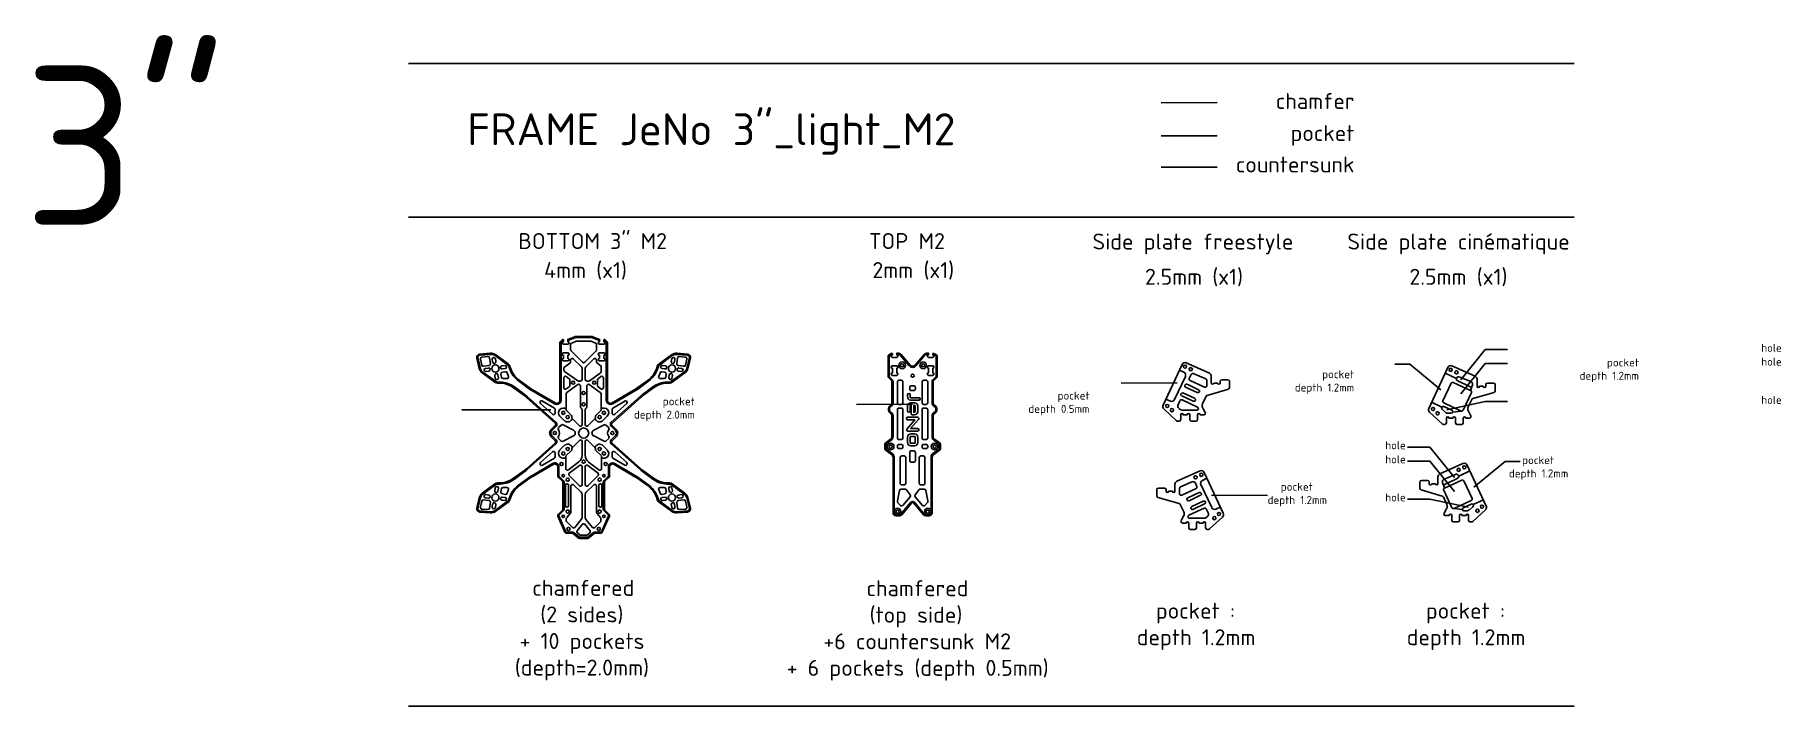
# Model space of a CAD drawing. Header units: millimetres. Extents: x -234 to 861, y 0 to 421.
import ezdxf

# ---------------------------------------------------------------- set-up
doc = ezdxf.new("R2010")
doc.units = ezdxf.units.MM
doc.linetypes.add('JIS_09_08', pattern=[10.75, 8, -0.55, 0.55, -0.55, 0.55, -0.55])
for name, color, linetype in [('Calque1', 150, 'Continuous'), ('chamfered', 30, 'Continuous'), ('countersunk', 90, 'Continuous'), ('pocket', 1, 'Continuous')]:
    doc.layers.add(name, color=color, linetype=linetype)
doc.styles.get("Standard").update_dxf_attribs({"font": 'arial.ttf'})

msp = doc.modelspace()

# ---------------------------------------------------------------- linework, layer by layer
for points in [[(689.6, 223.8), (675.6, 223.8), (660.2, 204.8)], [(689.6, 215), (675.6, 215), (660.2, 196)], [(689.6, 191.1), (675.6, 191.1), (651.5, 186)], [(626.7, 162.5), (640.8, 162.5), (656.2, 143.5)], [(626.7, 153.8), (640.8, 153.8), (656.2, 134.8)], [(626.7, 129.8), (640.8, 129.8), (664.8, 124.8)]]:
    msp.add_lwpolyline(points)
at = {"layer": 'Calque1'}
for p, q in [((0, 403.3), (731.4, 403.3)), ((0, 306.9), (731.4, 306.9)), ((49.8, 219.4), (46, 219.1)), ((101.7, 223.7), (101.7, 227)), ((109.2, 215.8), (102, 223)), ((102.4, 227.9), (105.1, 229)), ((105.4, 229), (109.9, 229)), ((114.3, 229), (109.9, 229)), ((110.6, 215.8), (117.7, 223)), ((117.4, 227.9), (114.7, 229)), ((118, 223.7), (118, 227)), ((169.9, 219.4), (173.8, 219.1)), ((46, 214.1), (45.1, 217.8)), ((50.6, 213.8), (47.1, 213.3)), ((50.1, 212.2), (48.3, 212)), ((50.4, 210.3), (48.6, 210)), ((51.5, 215), (50.9, 218.5)), ((52.8, 216), (52.5, 217.8)), ((54.8, 216.3), (54.5, 218.1)), ((58, 208.4), (58.3, 206.5)), ((58.5, 213.5), (60.3, 213.8)), ((58.8, 211.6), (60.6, 211.9)), ((58.9, 209.6), (60.8, 209.9)), ((61.9, 209.2), (62.7, 206.9)), ((97.4, 212), (97.4, 210.9)), ((97.8, 210.1), (106.2, 204.1)), ((101.3, 215.2), (97.9, 212.8)), ((101.7, 216), (101.7, 217.3)), ((108.6, 212.9), (103.4, 218)), ((108.9, 212.2), (108.9, 205)), ((110.9, 212.2), (110.9, 205)), ((111.2, 212.9), (116.3, 218)), ((120.3, 209), (113.5, 204.1)), ((118, 216), (118, 217.3)), ((118.5, 215.2), (120.3, 213.9)), ((120.8, 209.8), (120.8, 213.1)), ((157.8, 209.2), (157, 206.9)), ((160.9, 209.6), (158.9, 209.9)), ((160.9, 211.6), (159.1, 211.9)), ((161.2, 213.5), (159.4, 213.8)), ((161.7, 208.4), (161.4, 206.5)), ((164.9, 216.3), (165.2, 218.1)), ((166.9, 216), (167.2, 217.8)), ((168.3, 215), (168.8, 218.5)), ((169.1, 213.8), (172.6, 213.3)), ((169.3, 210.3), (171.1, 210)), ((169.6, 212.2), (171.5, 212)), ((173.8, 214.1), (174.7, 217.8)), ((473.4, 188.8), (485.4, 214.5)), ((488, 215.5), (502.5, 208.9)), ((489.9, 205.7), (491.1, 208.2)), ((500.2, 205.5), (492.4, 208.7)), ((640.1, 186.8), (652.1, 212.5)), ((654.7, 213.5), (669.2, 207)), ((54.1, 207.6), (54.4, 205.7)), ((56.1, 207.9), (56.4, 206)), ((59.3, 205.6), (61.8, 205.6)), ((97.4, 206), (97.4, 199.9)), ((99, 206.8), (100.8, 205.5)), ((99, 199.1), (100.8, 200.4)), ((99.4, 196.9), (106.3, 201.8)), ((101.3, 204.7), (101.3, 201.2)), ((106.8, 204), (107.9, 204)), ((107.9, 188), (107.9, 201)), ((113, 204), (111.9, 204)), ((111.9, 188), (111.9, 201)), ((120.3, 196.9), (113.4, 201.8)), ((118.5, 204.7), (118.5, 201.2)), ((120.7, 206.8), (118.9, 205.5)), ((120.7, 199.1), (118.9, 200.4)), ((122.3, 206), (122.3, 199.9)), ((160.4, 205.6), (158, 205.6)), ((163.6, 207.9), (163.4, 206)), ((165.6, 207.6), (165.3, 205.7)), ((487.6, 200.2), (494.9, 196.8)), ((488.5, 202), (495.7, 198.6)), ((490.4, 204.4), (499.4, 200.2)), ((500.8, 204.5), (500.8, 201.1)), ((514.4, 198.9), (501, 195)), ((503.7, 207.1), (503.7, 202.8)), ((505.3, 202.8), (507.6, 202.8)), ((509.2, 202.8), (509.2, 203.8)), ((510.2, 204.8), (514.1, 204.8)), ((515.1, 199.9), (515.1, 203.8)), ((654.2, 202.7), (649, 191.6)), ((655.5, 203.2), (666.4, 198.1)), ((657.5, 205.6), (657.8, 206.2)), ((658, 204.3), (666.1, 200.5)), ((666.9, 203.5), (659.1, 206.7)), ((667.5, 202.6), (667.5, 201.4)), ((670.4, 205.2), (670.4, 200.8)), ((672, 200.8), (674.3, 200.8)), ((675.9, 200.8), (675.9, 201.8)), ((676.9, 202.8), (680.8, 202.8)), ((681.8, 197.9), (681.8, 201.8)), ((99, 186), (99, 196.1)), ((108.6, 186.9), (108.2, 187.3)), ((111.2, 186.9), (111.6, 187.3)), ((120.8, 186), (120.8, 196.1)), ((473.9, 186.5), (481.9, 179)), ((482.9, 189.2), (484, 191.7)), ((483.4, 186.9), (484, 186.3)), ((485.1, 194.7), (492.3, 191.4)), ((485.4, 192.2), (495, 187.7)), ((485.9, 196.6), (493.2, 193.2)), ((498.2, 189.8), (500.4, 194.5)), ((499.9, 184.3), (498.3, 187.1)), ((648.5, 186.4), (650.7, 184.3)), ((649.5, 190.3), (660.4, 185.2)), ((649.6, 188), (654.6, 185.7)), ((661.7, 185.7), (666.9, 196.8)), ((664.9, 187.9), (667.1, 192.5)), ((681.1, 196.9), (667.7, 193)), ((94.1, 174.8), (95.8, 176.4)), ((103.5, 173.2), (97, 176.6)), ((102.2, 182.4), (99.3, 185.3)), ((102.5, 181.1), (102.5, 181.7)), ((107.2, 176), (102.8, 180.4)), ((108.9, 186.2), (108.9, 176.7)), ((110.9, 186.2), (110.9, 176.7)), ((112.6, 176), (117, 180.4)), ((116.2, 173.2), (122.8, 176.6)), ((117.3, 181.1), (117.3, 181.7)), ((117.6, 182.4), (120.5, 185.3)), ((125.6, 174.8), (123.9, 176.4)), ((482.6, 178.8), (483.5, 178.8)), ((484.5, 179.8), (484.5, 182.8)), ((485.4, 185.8), (494.6, 185.8)), ((486.1, 182.8), (488.6, 182.8)), ((490.2, 179.8), (490.2, 182.8)), ((491.2, 178.8), (494.1, 178.8)), ((495.1, 179.8), (495.1, 182.8)), ((496.7, 182.8), (499, 182.8)), ((640.6, 184.5), (648.6, 177.1)), ((649.3, 176.8), (650.2, 176.8)), ((651.2, 177.8), (651.2, 180.8)), ((652.1, 183.8), (654.2, 183.8)), ((652.8, 180.8), (655.3, 180.8)), ((656.9, 177.8), (656.9, 180.8)), ((657.9, 176.8), (660.8, 176.8)), ((661.8, 177.8), (661.8, 180.8)), ((663.4, 180.8), (665.7, 180.8)), ((666.6, 182.3), (665, 185.1)), ((94.1, 168), (95.8, 166.4)), ((103.5, 169.6), (97, 166.2)), ((107.2, 166.8), (102.8, 162.4)), ((108.9, 166.1), (108.9, 157.3)), ((110.9, 166.1), (110.9, 157.3)), ((112.6, 166.8), (117, 162.4)), ((116.2, 169.6), (122.8, 166.2)), ((125.6, 168), (123.9, 166.4)), ((98.7, 156.4), (98.7, 149)), ((102.2, 160.4), (99, 157.2)), ((102.5, 161.7), (102.5, 161.1)), ((117.3, 161.7), (117.3, 161.1)), ((117.6, 160.4), (120.8, 157.2)), ((121.1, 156.4), (121.1, 149)), ((100.3, 148.2), (106.9, 153.4)), ((107.2, 138.3), (100.8, 144.7)), ((100.9, 146.2), (107.3, 151.1)), ((108.9, 150.3), (108.9, 139)), ((110.9, 150.3), (110.9, 139)), ((118.9, 146.2), (112.5, 151.1)), ((112.6, 138.3), (119, 144.7)), ((119.5, 148.2), (112.8, 153.4)), ((496.6, 147.6), (482, 141.1)), ((511.2, 121), (499.2, 146.6)), ((645.9, 143.9), (645.9, 139.6)), ((661.6, 152.3), (647.1, 145.7)), ((649.4, 142.3), (657.3, 145.5)), ((658.4, 143), (650.2, 139.2)), ((658.9, 144.3), (658.5, 145)), ((676.2, 125.6), (664.2, 151.3)), ((50.4, 132.5), (48.6, 132.8)), ((54.1, 135.2), (54.4, 137.1)), ((56.1, 134.9), (56.4, 136.8)), ((58, 134.4), (58.3, 136.3)), ((58.9, 133.2), (60.8, 132.9)), ((59.3, 137.2), (61.8, 137.2)), ((61.9, 133.6), (62.7, 135.9)), ((101.9, 121.7), (101.9, 138.2)), ((108.3, 134.2), (103.6, 138.9)), ((108.9, 132.8), (108.9, 118.4)), ((110.9, 132.8), (110.9, 118.4)), ((111.5, 134.2), (116.2, 138.9)), ((117.9, 121.7), (117.9, 138.2)), ((157.8, 133.6), (157, 135.9)), ((160.4, 137.2), (158, 137.2)), ((160.9, 133.2), (158.9, 132.9)), ((161.7, 134.4), (161.4, 136.3)), ((163.6, 134.9), (163.4, 136.8)), ((165.6, 135.2), (165.3, 137.1)), ((169.3, 132.5), (171.1, 132.8)), ((308.1, 135.4), (306.7, 128.8)), ((311.6, 136.2), (309.1, 136.2)), ((314.8, 132.7), (312.4, 135.8)), ((317.8, 132.7), (320.2, 135.8)), ((321, 136.2), (323.5, 136.2)), ((324.5, 135.4), (325.9, 128.8)), ((469.5, 132), (469.5, 135.9)), ((474.3, 136.9), (470.5, 136.9)), ((475.3, 134.9), (475.3, 135.9)), ((479.3, 134.9), (476.9, 134.9)), ((480.9, 139.3), (480.9, 134.9)), ((483.7, 136.7), (483.7, 133.3)), ((484.3, 137.6), (492.2, 140.9)), ((494.2, 136.6), (485.2, 132.4)), ((496.1, 134.1), (488.9, 130.8)), ((497, 132.3), (489.7, 128.9)), ((494.6, 137.9), (493.5, 140.4)), ((634.5, 136.7), (634.5, 140.6)), ((635.3, 135.7), (648.6, 131.8)), ((639.4, 141.6), (635.5, 141.6)), ((640.4, 139.6), (640.4, 140.6)), ((644.3, 139.6), (642, 139.6)), ((648.8, 141.3), (648.8, 140.1)), ((654.6, 124.5), (649.5, 135.6)), ((660.8, 141.9), (649.9, 136.9)), ((662.1, 141.5), (667.3, 130.4)), ((46, 128.7), (45.1, 125)), ((49.8, 123.4), (46, 123.7)), ((50.6, 129), (47.1, 129.5)), ((50.1, 130.6), (48.3, 130.8)), ((51.5, 127.8), (50.9, 124.3)), ((52.8, 126.8), (52.5, 125)), ((54.8, 126.5), (54.5, 124.7)), ((58.5, 129.2), (60.3, 129)), ((58.8, 131.2), (60.6, 130.9)), ((99.3, 118.3), (101.6, 121.1)), ((120.5, 118.3), (118.1, 121.1)), ((160.9, 131.2), (159.1, 130.9)), ((161.2, 129.2), (159.4, 129)), ((164.9, 126.5), (165.2, 124.7)), ((166.9, 126.8), (167.2, 125)), ((168.3, 127.8), (168.8, 124.3)), ((169.1, 129), (172.6, 129.5)), ((169.6, 130.6), (171.5, 130.8)), ((169.9, 123.4), (173.8, 123.7)), ((173.8, 128.7), (174.7, 125)), ((306.9, 127.9), (308.7, 126)), ((310.2, 126), (314.8, 131.4)), ((322.4, 126), (317.8, 131.4)), ((325.6, 127.9), (323.9, 126)), ((470.2, 131), (483.6, 127.2)), ((486.4, 122), (484.2, 126.6)), ((499.2, 124.3), (489.6, 119.8)), ((498.6, 128.7), (491.4, 125.3)), ((499.5, 126.9), (492.2, 123.5)), ((501.7, 121.4), (500.5, 123.8)), ((651.4, 126.6), (649.3, 131.3)), ((649.7, 121.1), (651.3, 123.9)), ((666.8, 129), (656, 124)), ((666.7, 126.8), (661.7, 124.5)), ((664.2, 122.6), (662.2, 122.6)), ((667.8, 125.1), (665.6, 123.1)), ((675.8, 123.3), (667.7, 115.8)), ((99, 116.3), (99, 117.6)), ((102.8, 112.1), (99.3, 115.6)), ((104.3, 112.2), (108.4, 117.1)), ((105.8, 110.1), (109.1, 114.1)), ((113.9, 110.1), (110.6, 114.1)), ((115.5, 112.2), (111.3, 117.1)), ((117, 112.1), (120.4, 115.6)), ((120.7, 116.3), (120.7, 117.6)), ((484.7, 116.4), (486.3, 119.2)), ((487.9, 114.9), (485.6, 114.9)), ((489.5, 111.9), (489.5, 114.9)), ((499.2, 117.9), (490, 117.9)), ((493.4, 110.9), (490.5, 110.9)), ((494.4, 111.9), (494.4, 114.9)), ((498.5, 114.9), (496, 114.9)), ((500.1, 111.9), (500.1, 114.9)), ((501.2, 119.1), (500.5, 118.4)), ((502, 110.9), (501.1, 110.9)), ((510.7, 118.6), (502.6, 111.2)), ((653, 119.6), (650.6, 119.6)), ((654.6, 116.6), (654.6, 119.6)), ((658.4, 115.6), (655.6, 115.6)), ((659.4, 116.6), (659.4, 119.6)), ((663.5, 119.6), (661, 119.6)), ((665.1, 116.6), (665.1, 119.6)), ((667, 115.6), (666.1, 115.6)), ((106, 108.7), (107.4, 107.5)), ((108.1, 107.3), (109.9, 107.3)), ((111.7, 107.3), (109.9, 107.3)), ((113.8, 108.7), (112.3, 107.5)), ((0, 0), (731.4, 0))]:
    msp.add_line(p, q, dxfattribs=at)
for points in [[(109.9, 105.3), (107.3, 105.3, -0.175895), (106.7, 105.5), (103.5, 108.2, 0.175895), (102.8, 108.5), (99, 108.5, -0.297645), (98.1, 109.1), (93.7, 119.2, -0.309066), (93.9, 120.3), (96.6, 123, 0.198915), (96.9, 123.7), (96.9, 140.4, 0.198909), (96.6, 141.1), (94, 143.7, -0.198912), (93.7, 144.4), (93.7, 150, 0.580366), (90.7, 151.7), (77.6, 144, 0.024677), (76.4, 143.2), (69.5, 138.2, 0.150867), (64.2, 131.1), (63.6, 129.5, -0.150867), (62.6, 128), (54.7, 122.3, -0.17925), (51.3, 121.3), (44.7, 121.8, -0.459426), (42.9, 124.3), (44.4, 130.8, -0.17925), (46.3, 133.7), (54.2, 139.5, -0.150867), (55.9, 140.1), (57.6, 140.1, 0.150867), (65.9, 143), (72.9, 148.1, 0.024677), (74, 149), (92, 165.1, 0.430532), (92.1, 166.6), (89.4, 169.3, -0.414214), (89.4, 173.5), (92.1, 176.2, 0.430532), (92, 177.7), (74, 193.8, 0.024677), (72.9, 194.7), (65.9, 199.8, 0.150867), (57.6, 202.7), (55.9, 202.7, -0.150867), (54.2, 203.3), (46.3, 209.1, -0.17925), (44.4, 212), (42.9, 218.5, -0.459426), (44.7, 221), (51.3, 221.5, -0.17925), (54.7, 220.5), (62.6, 214.8, -0.150867), (63.6, 213.3), (64.2, 211.7, 0.150867), (69.5, 204.6), (76.4, 199.6, 0.024677), (77.6, 198.8), (92, 190.3, 0.580366), (95, 192.1), (95, 228.2, -0.198912), (95.3, 228.9), (96.4, 230, -0.668179), (97.3, 229.7), (97.3, 228.8, 1), (97.3, 227.2), (99.9, 227.2, 1), (99.9, 228.8), (99.9, 230.2), (104.1, 231.8, -0.092844), (104.9, 232), (109.9, 232)], [(109.9, 105.3), (112.4, 105.3, 0.175895), (113, 105.5), (116.3, 108.2, -0.175895), (116.9, 108.5), (120.7, 108.5, 0.297645), (121.6, 109.1), (126.1, 119.2, 0.309066), (125.9, 120.3), (123.2, 123, -0.198915), (122.9, 123.7), (122.9, 140.4, -0.198909), (123.2, 141.1), (125.8, 143.7, 0.198912), (126.1, 144.4), (126.1, 150, -0.580366), (129.1, 151.7), (142.1, 144, -0.024677), (143.3, 143.2), (150.3, 138.2, -0.150867), (155.5, 131.1), (156.1, 129.5, 0.150867), (157.2, 128), (165.1, 122.3, 0.17925), (168.4, 121.3), (175.1, 121.8, 0.459426), (176.9, 124.3), (175.3, 130.8, 0.17925), (173.4, 133.7), (165.5, 139.5, 0.150867), (163.9, 140.1), (162.2, 140.1, -0.150867), (153.8, 143), (146.9, 148.1, -0.024677), (145.7, 149), (127.7, 165.1, -0.430532), (127.7, 166.6), (130.4, 169.3, 0.414214), (130.4, 173.5), (127.7, 176.2, -0.430532), (127.7, 177.7), (145.7, 193.8, -0.024677), (146.9, 194.7), (153.8, 199.8, -0.150867), (162.2, 202.7), (163.9, 202.7, 0.150867), (165.5, 203.3), (173.4, 209.1, 0.17925), (175.3, 212), (176.9, 218.5, 0.459426), (175.1, 221), (168.4, 221.5, 0.17925), (165.1, 220.5), (157.2, 214.8, 0.150867), (156.1, 213.3), (155.5, 211.7, -0.150867), (150.3, 204.6), (143.3, 199.6, -0.024677), (142.1, 198.8), (127.8, 190.3, -0.580366), (124.8, 192.1), (124.8, 228.2, 0.198912), (124.5, 228.9), (123.3, 230, 0.668179), (122.5, 229.7), (122.5, 228.8, -1), (122.5, 227.2), (119.9, 227.2, -1), (119.9, 228.8), (119.9, 230.2), (115.6, 231.8, 0.092844), (114.9, 232), (109.9, 232)], [(314.8, 214), (309.1, 220.7, 0.221601), (307.6, 221.5), (306.3, 221.5), (306.3, 220.5, -1), (306.3, 218.9), (303.7, 218.9, -1), (303.7, 220.5), (303.7, 221, 0.581935), (302.9, 221.4), (301.4, 220.5, 0.264274), (300.9, 219.6), (300.9, 206.9, 0.198912), (301.2, 206.2), (303, 204.3, -0.198912), (303.3, 203.6), (303.3, 190.5, -0.243004), (302.5, 188.8), (301.8, 188.3, 0.243004), (301.1, 187.1), (301.1, 185.5, 0.243004), (301.8, 184.2), (302.5, 183.7, -0.243004), (303.3, 182.1), (303.3, 169.2, -0.243004), (302.5, 167.5), (299.6, 165.5, 0.243004), (298.8, 163.8), (298.8, 162, 0.243004), (299.6, 160.4), (303.1, 157.9, -0.243001), (304, 156.3), (304, 121.4, 0.41421), (306, 119.4), (307.9, 119.4, 0.222436), (309.5, 120.1), (315.5, 127.3, -0.222436), (316.3, 127.7)], [(317.8, 214), (323.5, 220.7, -0.221601), (325, 221.5), (326.3, 221.5), (326.3, 220.5, 1), (326.3, 218.9), (328.9, 218.9, 1), (328.9, 220.5), (328.9, 221, -0.581935), (329.6, 221.4), (331.2, 220.5, -0.264274), (331.7, 219.6), (331.7, 206.9, -0.198912), (331.4, 206.2), (329.5, 204.3, 0.198912), (329.2, 203.6), (329.2, 190.5, 0.243004), (330.1, 188.8), (330.8, 188.3, -0.243004), (331.5, 187.1), (331.5, 185.5, -0.243004), (330.8, 184.2), (330.1, 183.7, 0.243004), (329.2, 182.1), (329.2, 169.2, 0.243004), (330.1, 167.5), (333, 165.5, -0.243004), (333.8, 163.8), (333.8, 162, -0.243004), (333, 160.4), (329.5, 157.9, 0.243001), (328.6, 156.3), (328.6, 121.4, -0.41421), (326.6, 119.4), (324.6, 119.4, -0.222436), (323.1, 120.1), (317.1, 127.3, 0.222436), (316.3, 127.7)]]:
    msp.add_lwpolyline(points, format="xyb", dxfattribs=at)
for points in [[(97.3, 220.1, -1), (97.3, 221.7), (99.9, 221.7, -1), (99.9, 220.1), (99.9, 218.3, -1), (99.9, 216.7), (97.3, 216.7, -1), (97.3, 218.3)], [(122.5, 220.1, 1), (122.5, 221.7), (119.9, 221.7, 1), (119.9, 220.1), (119.9, 218.3, 1), (119.9, 216.7), (122.5, 216.7, 1), (122.5, 218.3)], [(303.7, 207.6, -1), (303.7, 209.2), (303.7, 212, -1), (303.7, 213.6), (306.3, 213.6, -1), (306.3, 212), (306.3, 209.2, -1), (306.3, 207.6)], [(328.9, 207.6, 1), (328.9, 209.2), (328.9, 212, 1), (328.9, 213.6), (326.3, 213.6, 1), (326.3, 212), (326.3, 209.2, 1), (326.3, 207.6)], [(307.7, 189.4), (309.2, 189.4, 0.414214), (310.2, 190.4), (310.2, 203.5, 0.414214), (309.2, 204.5), (307.7, 204.5, 0.414214), (306.7, 203.5), (306.7, 190.4, 0.414214)], [(324.8, 189.4), (323.3, 189.4, -0.414214), (322.3, 190.4), (322.3, 203.5, -0.414214), (323.3, 204.5), (324.8, 204.5, -0.414214), (325.8, 203.5), (325.8, 190.4, -0.414214)], [(307.7, 167.3), (309.2, 167.3, 0.414214), (310.2, 168.3), (310.2, 186, 0.414214), (309.2, 187), (307.7, 187, 0.414214), (306.7, 186), (306.7, 168.3, 0.414214)], [(324.8, 167.3), (323.3, 167.3, -0.414214), (322.3, 168.3), (322.3, 186, -0.414214), (323.3, 187), (324.8, 187, -0.414214), (325.8, 186), (325.8, 168.3, -0.414214)], [(307.7, 161.6), (309.2, 161.6, 0.414214), (310.2, 162.6), (310.2, 163.2, 0.414214), (309.2, 164.2), (307.7, 164.2, 0.414214), (306.7, 163.2), (306.7, 162.6, 0.414214)], [(309.5, 138.9), (311, 138.9, 0.414214), (312, 139.9), (312, 156, 0.414214), (311, 157), (309.5, 157, 0.414214), (308.5, 156), (308.5, 139.9, 0.414214)], [(323, 138.9), (321.5, 138.9, -0.414214), (320.5, 139.9), (320.5, 156, -0.414214), (321.5, 157), (323, 157, -0.414214), (324, 156), (324, 139.9, -0.414214)], [(324.8, 161.6), (323.3, 161.6, -0.414214), (322.3, 162.6), (322.3, 163.2, -0.414214), (323.3, 164.2), (324.8, 164.2, -0.414214), (325.8, 163.2), (325.8, 162.6, -0.414214)]]:
    msp.add_lwpolyline(points, format="xyb", close=True, dxfattribs=at)
for centre, radius in [((54.5, 211.9), 2.25), ((165.3, 211.9), 2.25), ((309.7, 213.9), 1), ((316.3, 207.4), 1), ((322.9, 213.9), 1), ((487.2, 213.1), 1), ((490.8, 211.5), 1), ((653.9, 211.1), 1), ((657.5, 209.5), 1), ((103.3, 203), 1), ((109.9, 196.5), 1), ((116.5, 203), 1), ((109.9, 189.4), 1), ((476.1, 188.4), 1), ((479, 185.8), 1), ((642.8, 186.5), 1), ((97.1, 184.1), 1), ((99.9, 181.4), 1), ((119.9, 181.4), 1), ((122.6, 184.1), 1), ((645.7, 183.8), 1), ((91.8, 171.4), 1), ((109.9, 171.4), 3.17), ((127.9, 171.4), 1), ((97.1, 158.6), 1), ((99.9, 161.4), 1), ((109.9, 153.4), 1), ((119.9, 161.4), 1), ((122.6, 158.6), 1), ((302.5, 162.9), 1), ((330.1, 162.9), 1), ((96, 152), 1), ((97.1, 144.6), 0.8), ((99.9, 142.1), 1), ((119.9, 142.1), 1), ((122.6, 144.6), 0.8), ((123.7, 152), 1), ((493.8, 143.6), 1), ((497.4, 145.2), 1), ((658.9, 148.3), 1), ((662.4, 149.9), 1), ((54.5, 130.9), 2.25), ((165.3, 130.9), 2.25), ((99.9, 122.1), 1), ((119.9, 122.1), 1), ((306.8, 122.1), 1), ((325.8, 122.1), 1), ((508.5, 120.6), 1), ((670.7, 122.6), 1), ((673.5, 125.2), 1), ((97.1, 119.1), 0.8), ((100.4, 111.2), 1), ((119.4, 111.2), 1), ((122.6, 119.1), 0.8), ((505.6, 118), 1)]:
    msp.add_circle(centre, radius, dxfattribs=at)
for centre, radius, start, end in [((49.9, 218.4), 1, 8.8281, 94.4775), ((102.7, 227), 1, 111.2174, 180), ((102.7, 223.7), 1, 180, 225), ((105.4, 228), 1, 90, 111.2174), ((114.3, 228), 1, 68.7826, 90), ((117, 227), 1, 0, 68.7826), ((117, 223.7), 1, 315, 0), ((169.8, 218.4), 1, 85.5225, 171.1719), ((46.1, 218.1), 1, 94.4775, 193.1786), ((46.9, 214.3), 1, 193.1786, 278.8281), ((48.4, 211), 1, 98.8281, 278.8281), ((50.3, 211.3), 1, 278.8281, 98.8281), ((50.5, 214.8), 1, 278.8281, 8.8281), ((53.5, 217.9), 1, 8.8281, 188.8281), ((53.8, 216.1), 1, 188.8281, 8.8281), ((55.1, 207.7), 1, 8.8281, 188.8281), ((58.7, 212.6), 1, 98.8281, 278.8281), ((59, 208.6), 1, 98.8281, 188.8281), ((60.5, 212.8), 1, 278.8281, 98.8281), ((61, 208.9), 1, 19.5107, 98.8281), ((98.4, 212), 1, 124.2668, 180), ((98.4, 210.9), 1, 180, 234.6335), ((100.7, 216), 1, 304.2668, 0.0026), ((102.7, 217.3), 1, 45, 180.0026), ((107.9, 212.2), 1, 0, 45), ((109.9, 216.5), 1, 225, 315), ((111.9, 212.2), 1, 135, 180), ((117, 217.3), 1, 359.9974, 135), ((119, 216), 1, 179.9974, 235.7332), ((119.8, 213.1), 1, 359.9946, 55.7332), ((119.8, 209.8), 1, 305.3665, 359.9946), ((158.8, 208.9), 1, 81.1719, 160.4893), ((159.2, 212.8), 1, 81.1719, 261.1719), ((161.1, 212.6), 1, 261.1719, 81.1719), ((160.7, 208.6), 1, 351.1719, 81.1719), ((164.6, 207.7), 1, 351.1719, 171.1719), ((165.9, 216.1), 1, 171.1719, 351.1719), ((166.2, 217.9), 1, 351.1719, 171.1719), ((169.3, 214.8), 1, 171.1719, 261.1719), ((169.5, 211.3), 1, 81.1719, 261.1719), ((171.3, 211), 1, 261.1719, 81.1719), ((172.8, 214.3), 1, 261.1719, 346.8214), ((173.7, 218.1), 1, 346.8214, 85.5225), ((316.3, 215.3), 2, 220.0205, 319.9795), ((487.2, 213.6), 2, 65.8359, 155), ((492, 207.8), 1, 67.5567, 155), ((501.7, 207.1), 2, 0, 65.8359), ((653.9, 211.7), 2, 65.8359, 155), ((55.4, 205.9), 1, 188.8281, 8.8281), ((59.3, 206.6), 1, 188.8281, 268.1454), ((61.8, 206.6), 1, 268.1454, 19.5107), ((98.4, 206), 1, 54.6335, 180), ((98.4, 199.9), 1, 180, 305.3665), ((100.3, 204.7), 1, 0, 54.6335), ((100.3, 201.2), 1, 305.3665, 0), ((106.8, 205), 1, 234.6335, 270), ((106.9, 201), 1, 359.9994, 125.3665), ((107.9, 205), 1, 270, 0), ((111.9, 205), 1, 180, 270), ((112.9, 201), 1, 54.6335, 180.0006), ((113, 205), 1, 270, 305.3665), ((119.5, 204.7), 1, 125.3665, 180), ((119.5, 201.2), 1, 180, 234.6335), ((121.3, 206), 1, 0, 125.3665), ((121.3, 199.9), 1, 234.6335, 0), ((157.9, 206.6), 1, 160.4893, 271.8546), ((160.4, 206.6), 1, 271.8546, 351.1719), ((164.3, 205.9), 1, 171.1719, 351.1719), ((488, 201.1), 1, 65.01, 245.01), ((490.8, 205.3), 1, 155, 245.01), ((495.3, 197.7), 1, 245.01, 65.01), ((499.8, 201.1), 1, 245.01, 0), ((499.8, 204.5), 1, 0, 67.5567), ((504.5, 202.8), 0.8, 180, 0), ((508.4, 202.8), 0.8, 180, 0), ((510.2, 203.8), 1, 90, 180), ((514.1, 203.8), 1, 0, 90), ((514.1, 199.9), 1, 286.2136, 0), ((655.1, 202.3), 1, 65.01, 155.01), ((658.4, 205.2), 1, 155, 245.01), ((658.7, 205.8), 1, 67.5567, 155), ((666.5, 201.4), 1, 245.01, 0), ((666, 197.2), 1, 335, 65.01), ((666.5, 202.6), 1, 0, 67.5567), ((668.4, 205.2), 2, 0, 65.8359), ((671.2, 200.8), 0.8, 180, 0), ((675.1, 200.8), 0.8, 180, 0), ((676.9, 201.8), 1, 90, 180), ((680.8, 201.8), 1, 0, 90), ((680.8, 197.9), 1, 286.2136, 0), ((100, 196.1), 1, 125.3665, 180.0054), ((108.9, 188), 1, 179.9986, 225), ((107.9, 186.2), 1, 0, 45), ((111.9, 186.2), 1, 135, 180), ((110.9, 188), 1, 315, 0.0014), ((119.8, 196.1), 1, 359.9946, 54.6335), ((475.2, 188), 2, 155, 227.267), ((484.7, 188.4), 2, 155, 227.267), ((484.9, 191.3), 1, 65.01, 155), ((485.4, 187.8), 2, 227.267, 270), ((485.5, 195.6), 1, 65.01, 245.01), ((492.8, 192.3), 1, 245.01, 65.01), ((494.6, 186.8), 1, 270, 65.01), ((500.9, 188.6), 3, 155, 209.2621), ((501.3, 194), 1, 106.2136, 155), ((641.9, 186), 2, 155, 227.267), ((649.2, 187.1), 1, 65.01, 227.267), ((649.9, 191.2), 1, 155.01, 245.01), ((667.6, 186.6), 3, 155, 209.2621), ((668, 192.1), 1, 106.2136, 155), ((96.5, 175.7), 1, 62.5312, 135), ((100, 186), 1, 180.0054, 225.1249), ((101.5, 181.7), 1, 0, 45.1249), ((103.5, 181.1), 1, 180, 225.1249), ((107.9, 176.7), 1, 225.1249, 0), ((111.9, 176.7), 1, 180, 314.8751), ((116.3, 181.1), 1, 314.8751, 0), ((118.3, 181.7), 1, 134.8751, 180), ((119.8, 186), 1, 314.8751, 359.9946), ((123.2, 175.7), 1, 45, 117.4688), ((482.6, 179.8), 1, 227.267, 270), ((483.5, 179.8), 1, 270, 0), ((485.3, 182.8), 0.8, 0, 180), ((489.4, 182.8), 0.8, 0, 180), ((491.2, 179.8), 1, 180, 270), ((494.1, 179.8), 1, 270, 0), ((495.9, 182.8), 0.8, 0, 180), ((499, 183.8), 1, 270, 29.2621), ((649.3, 177.8), 1, 227.267, 270), ((650.2, 177.8), 1, 270, 0), ((652.1, 185.8), 2, 227.267, 270), ((652, 180.8), 0.8, 0, 180), ((654.2, 184.8), 1, 270, 65.01), ((656.1, 180.8), 0.8, 0, 180), ((657.9, 177.8), 1, 180, 270), ((660.8, 186.1), 1, 245.01, 335), ((660.8, 177.8), 1, 270, 0), ((662.6, 180.8), 0.8, 0, 180), ((665.7, 181.8), 1, 270, 29.2621), ((94.8, 174), 1, 135, 221.4167), ((94.8, 168.8), 1, 138.5833, 225), ((91.8, 171.4), 3, 318.5833, 41.4167), ((96.5, 167.1), 1, 225, 297.4688), ((102.6, 171.4), 2, 297.4688, 62.5312), ((107.9, 166.1), 1, 0, 134.8751), ((111.9, 166.1), 1, 45.1249, 180), ((117.1, 171.4), 2, 117.4688, 242.5312), ((123.2, 167.1), 1, 242.5312, 315), ((127.9, 171.4), 3, 138.5833, 221.4167), ((124.9, 174), 1, 318.5833, 45), ((124.9, 168.8), 1, 315, 41.4167), ((99.7, 156.4), 1, 134.8751, 180), ((101.5, 161.1), 1, 314.8751, 0), ((103.5, 161.7), 1, 134.8751, 180), ((103.9, 157.3), 5, 307.5858, 0), ((115.9, 157.3), 5, 180, 232.4142), ((116.3, 161.7), 1, 0, 45.1249), ((118.3, 161.1), 1, 180, 225.1249), ((120.1, 156.4), 1, 0, 45.1249), ((99.7, 149), 1, 180, 307.5858), ((101.5, 145.4), 1, 127.5858, 225), ((107.9, 150.3), 1, 0, 127.5858), ((111.9, 150.3), 1, 52.4142, 180), ((118.2, 145.4), 1, 315, 52.4142), ((120.1, 149), 1, 232.4142, 0), ((497.4, 145.8), 2, 25, 114.1641), ((647.9, 143.9), 2, 114.1641, 180), ((657.6, 144.6), 1, 25, 112.4433), ((657.9, 143.9), 1, 294.99, 25), ((662.4, 150.4), 2, 25, 114.1641), ((48.4, 131.8), 1, 81.1719, 261.1719), ((50.3, 131.5), 1, 261.1719, 81.1719), ((55.1, 135.1), 1, 171.1719, 351.1719), ((55.4, 136.9), 1, 351.1719, 171.1719), ((59, 134.2), 1, 171.1719, 261.1719), ((59.3, 136.2), 1, 91.8546, 171.1719), ((61, 133.9), 1, 261.1719, 340.4893), ((61.8, 136.2), 1, 340.4893, 91.8546), ((102.9, 138.2), 1, 45, 180), ((107.9, 139), 1, 225, 0), ((106.9, 132.8), 2, 0, 45), ((111.9, 139), 1, 180, 315), ((112.9, 132.8), 2, 135, 180), ((116.9, 138.2), 1, 0, 135), ((157.9, 136.2), 1, 88.1454, 199.5107), ((158.8, 133.9), 1, 199.5107, 278.8281), ((160.4, 136.2), 1, 8.8281, 88.1454), ((160.7, 134.2), 1, 278.8281, 8.8281), ((164.3, 136.9), 1, 8.8281, 188.8281), ((164.6, 135.1), 1, 188.8281, 8.8281), ((169.5, 131.5), 1, 98.8281, 278.8281), ((171.3, 131.8), 1, 278.8281, 98.8281), ((309.1, 135.2), 1, 90, 167.9842), ((311.6, 135.2), 1, 37.6367, 90), ((314, 132.1), 1, 319.5607, 37.6367), ((318.6, 132.1), 1, 142.3633, 220.4393), ((321, 135.2), 1, 90, 142.3633), ((323.5, 135.2), 1, 12.0158, 90), ((470.5, 135.9), 1, 90, 180), ((470.5, 132), 1, 180, 253.7864), ((474.3, 135.9), 1, 0, 90), ((476.1, 134.9), 0.8, 180, 0), ((480.1, 134.9), 0.8, 180, 0), ((482.9, 139.3), 2, 114.1641, 180), ((484.7, 136.7), 1, 112.4433, 180), ((484.7, 133.3), 1, 180, 294.99), ((492.6, 139.9), 1, 25, 112.4433), ((493.7, 137.5), 1, 294.99, 25), ((496.5, 133.2), 1, 294.99, 114.99), ((635.5, 140.6), 1, 90, 180), ((635.5, 136.7), 1, 180, 253.7864), ((639.4, 140.6), 1, 0, 90), ((641.2, 139.6), 0.8, 180, 0), ((645.1, 139.6), 0.8, 180, 0), ((648.3, 130.8), 1, 25, 73.7864), ((649.8, 141.3), 1, 112.4433, 180), ((649.8, 140.1), 1, 180, 294.99), ((650.4, 136), 1, 114.99, 205), ((661.2, 141), 1, 24.99, 114.99), ((46.1, 124.7), 1, 166.8214, 265.5225), ((46.9, 128.5), 1, 81.1719, 166.8214), ((49.9, 124.4), 1, 265.5225, 351.1719), ((50.5, 128), 1, 351.1719, 81.1719), ((53.5, 124.9), 1, 171.1719, 351.1719), ((53.8, 126.7), 1, 351.1719, 171.1719), ((58.7, 130.2), 1, 81.1719, 261.1719), ((60.5, 130), 1, 261.1719, 81.1719), ((100.9, 121.7), 1, 320.162, 0), ((118.9, 121.7), 1, 180, 219.838), ((159.2, 130), 1, 98.8281, 278.8281), ((161.1, 130.2), 1, 278.8281, 98.8281), ((165.9, 126.7), 1, 8.8281, 188.8281), ((166.2, 124.9), 1, 188.8281, 8.8281), ((169.3, 128), 1, 98.8281, 188.8281), ((169.8, 124.4), 1, 188.8281, 274.4775), ((172.8, 128.5), 1, 13.1786, 98.8281), ((173.7, 124.7), 1, 274.4775, 13.1786), ((307.7, 128.5), 1, 167.9842, 222.8621), ((309.4, 126.7), 1, 222.8621, 319.5607), ((323.2, 126.7), 1, 220.4393, 317.1379), ((324.9, 128.5), 1, 317.1379, 12.0158), ((483.3, 126.2), 1, 25, 73.7864), ((483.7, 120.7), 3, 330.7379, 25), ((489.3, 129.9), 1, 114.99, 294.99), ((491.8, 124.4), 1, 114.99, 294.99), ((499.1, 127.8), 1, 294.99, 114.99), ((499.6, 123.4), 1, 25, 114.99), ((499.9, 120.5), 2, 312.733, 25), ((509.4, 120.1), 2, 312.733, 25), ((650.6, 120.6), 1, 150.7379, 270), ((648.7, 125.4), 3, 330.7379, 25), ((655.5, 124.9), 1, 205, 294.99), ((662.2, 123.6), 1, 114.99, 270), ((664.2, 124.6), 2, 270, 312.733), ((667.1, 125.9), 1, 312.733, 114.99), ((666.4, 129.9), 1, 294.99, 24.99), ((674.4, 124.8), 2, 312.733, 25), ((100, 117.6), 1, 140.162, 180.0007), ((100, 116.3), 1, 180.0007, 225), ((103.5, 112.8), 1, 225, 320.162), ((106.6, 109.5), 1, 140.162, 230.096), ((106.9, 118.4), 2, 320.162, 0), ((109.9, 113.4), 1, 39.838, 140.162), ((112.9, 118.4), 2, 180, 219.838), ((113.1, 109.5), 1, 309.904, 39.838), ((116.2, 112.8), 1, 219.838, 315), ((119.7, 116.3), 1, 315, 359.9993), ((119.7, 117.6), 1, 359.9993, 39.838), ((485.6, 115.9), 1, 150.7379, 270), ((488.7, 114.9), 0.8, 0, 180), ((490, 118.9), 1, 114.99, 270), ((490.5, 111.9), 1, 180, 270), ((493.4, 111.9), 1, 270, 0), ((495.2, 114.9), 0.8, 0, 180), ((499.3, 114.9), 0.8, 0, 180), ((499.2, 119.9), 2, 270, 312.733), ((501.1, 111.9), 1, 180, 270), ((502, 111.9), 1, 270, 312.733), ((653.8, 119.6), 0.8, 0, 180), ((655.6, 116.6), 1, 180, 270), ((658.4, 116.6), 1, 270, 0), ((660.2, 119.6), 0.8, 0, 180), ((664.3, 119.6), 0.8, 0, 180), ((666.1, 116.6), 1, 180, 270), ((667, 116.6), 1, 270, 312.733), ((108.1, 108.3), 1, 230.096, 270), ((111.7, 108.3), 1, 270, 309.904)]:
    msp.add_arc(centre, radius, start, end, dxfattribs=at)
at = {"layer": 'chamfered'}
msp.add_line((472.3, 378.7), (507.4, 378.8), dxfattribs=at)
for points in [[(99.9, 229.4), (104.4, 231.2, -0.092844), (104.9, 231.3), (109.9, 231.3)], [(119.9, 229.4), (115.4, 231.2, 0.092844), (114.9, 231.3), (109.9, 231.3)], [(109.9, 106), (107.3, 106, -0.175895), (107.2, 106), (103.9, 108.8, 0.175895), (102.8, 109.2), (99, 109.2, -0.297645), (98.8, 109.3), (94.3, 119.5, -0.309066), (94.4, 119.8), (97.1, 122.5, 0.198915), (97.6, 123.7), (97.6, 140.4, 0.198909), (97.1, 141.6), (94.5, 144.2, -0.198912), (94.4, 144.4), (94.4, 150, 0.580366), (90.3, 152.3), (77.3, 144.6, 0.024677), (76, 143.8), (69.1, 138.7, 0.150867), (63.5, 131.3), (63, 129.7, -0.150867), (62.2, 128.6), (54.3, 122.8, -0.17925), (51.4, 122), (44.7, 122.5, -0.459426), (43.5, 124.1), (45.1, 130.7, -0.17925), (46.7, 133.1), (54.6, 138.9, -0.150867), (55.9, 139.4), (57.6, 139.4, 0.150867), (66.4, 142.4), (73.3, 147.5, 0.024677), (74.5, 148.5), (92.5, 164.6, 0.430532), (92.6, 167.1), (89.9, 169.8, -0.414214), (89.9, 173), (92.6, 175.7, 0.430532), (92.5, 178.2), (74.5, 194.3, 0.024677), (73.3, 195.3), (66.4, 200.4, 0.150867), (57.6, 203.4), (55.9, 203.4, -0.150867), (54.6, 203.9), (46.7, 209.6, -0.17925), (45.1, 212.1), (43.5, 218.7, -0.459426), (44.7, 220.3), (51.4, 220.8, -0.17925), (54.3, 220), (62.2, 214.2, -0.150867), (63, 213.1), (63.5, 211.5, 0.150867), (69.1, 204.1), (76, 199, 0.024677), (77.3, 198.2), (91.6, 189.7, 0.580366), (95.7, 192.1), (95.7, 228.2, -0.198912), (95.8, 228.4), (97.2, 229.9)], [(109.9, 106), (112.4, 106, 0.175895), (112.6, 106), (115.8, 108.8, -0.175895), (116.9, 109.2), (120.7, 109.2, 0.297645), (121, 109.3), (125.4, 119.5, 0.309066), (125.4, 119.8), (122.7, 122.5, -0.198915), (122.2, 123.7), (122.2, 140.4, -0.198909), (122.7, 141.6), (125.3, 144.2, 0.198912), (125.4, 144.4), (125.4, 150, -0.580366), (129.4, 152.3), (142.5, 144.6, -0.024677), (143.8, 143.8), (150.7, 138.7, -0.150867), (156.2, 131.3), (156.8, 129.7, 0.150867), (157.6, 128.6), (165.5, 122.8, 0.17925), (168.3, 122), (175, 122.5, 0.459426), (176.2, 124.1), (174.7, 130.7, 0.17925), (173, 133.1), (165.1, 138.9, 0.150867), (163.8, 139.4), (162.1, 139.4, -0.150867), (153.4, 142.4), (146.5, 147.5, -0.024677), (145.3, 148.5), (127.2, 164.6, -0.430532), (127.2, 167.1), (129.9, 169.8, 0.414214), (129.9, 173), (127.2, 175.7, -0.430532), (127.2, 178.2), (145.3, 194.3, -0.024677), (146.5, 195.3), (153.4, 200.4, -0.150867), (162.1, 203.4), (163.8, 203.4, 0.150867), (165.1, 203.9), (173, 209.6, 0.17925), (174.7, 212.1), (176.2, 218.7, 0.459426), (175, 220.3), (168.3, 220.8, 0.17925), (165.5, 220), (157.6, 214.2, 0.150867), (156.8, 213.1), (156.2, 211.5, -0.150867), (150.7, 204.1), (143.8, 199, -0.024677), (142.5, 198.2), (128.1, 189.7, -0.580366), (124.1, 192.1), (124.1, 228.2, 0.198912), (124, 228.4), (122.5, 229.9)], [(303.7, 221), (301.7, 219.9, 0.264274), (301.6, 219.6), (301.6, 206.9, 0.198912), (301.7, 206.7), (303.5, 204.8, -0.198912), (304, 203.6), (304, 190.5, -0.243004), (302.9, 188.3), (302.2, 187.7, 0.243004), (301.8, 187.1), (301.8, 185.5, 0.243004), (302.2, 184.8), (302.9, 184.3, -0.243004), (304, 182.1), (304, 169.2, -0.243004), (302.9, 167), (300, 164.9, 0.243004), (299.5, 163.8), (299.5, 162, 0.243004), (300, 161), (303.5, 158.5, -0.243001), (304.7, 156.3), (304.7, 121.4, 0.41421), (306, 120.1), (307.9, 120.1, 0.222436), (308.9, 120.5), (315, 127.8, -0.222436), (316.3, 128.4)], [(314.2, 213.5), (308.5, 220.3, 0.221601), (307.6, 220.8), (306.3, 220.8)], [(328.9, 221), (330.8, 219.9, -0.264274), (331, 219.6), (331, 206.9, -0.198912), (330.9, 206.7), (329, 204.8, 0.198912), (328.5, 203.6), (328.5, 190.5, 0.243004), (329.7, 188.3), (330.4, 187.7, -0.243004), (330.8, 187.1), (330.8, 185.5, -0.243004), (330.4, 184.8), (329.7, 184.3, 0.243004), (328.5, 182.1), (328.5, 169.2, 0.243004), (329.7, 167), (332.6, 164.9, -0.243004), (333.1, 163.8), (333.1, 162, -0.243004), (332.6, 161), (329, 158.5, 0.243001), (327.9, 156.3), (327.9, 121.4, -0.41421), (326.6, 120.1), (324.6, 120.1, -0.222436), (323.6, 120.5), (317.6, 127.8, 0.222436), (316.3, 128.4)], [(318.4, 213.5), (324, 220.3, -0.221601), (325, 220.8), (326.3, 220.8)]]:
    msp.add_lwpolyline(points, format="xyb", dxfattribs=at)
msp.add_arc((316.3, 215.3), 2.7, 220.0205, 319.9795, dxfattribs=at)
at = {"layer": 'countersunk'}
msp.add_line((472.3, 338.2), (507.4, 338.3), dxfattribs=at)
for centre in [(309.7, 213.9), (322.9, 213.9), (302.5, 162.9), (330.1, 162.9), (306.8, 122.1), (325.8, 122.1)]:
    msp.add_circle(centre, 2.1, dxfattribs=at)
at = {"layer": 'pocket'}
for p, q in [((472.3, 357.9), (507.4, 358)), ((486.4, 209.6), (483.7, 210.8)), ((628.3, 214.7), (618.9, 214.7)), ((647.8, 198.6), (628.3, 214.7)), ((657.5, 205.6), (650.4, 208.9)), ((447.2, 202.8), (482.3, 202.9)), ((480.6, 192.4), (487.4, 206.9)), ((667.1, 200.5), (666.4, 198.1)), ((82.9, 189.9), (90.4, 183.2)), ((84, 191.5), (91.5, 187.1)), ((135.7, 191.5), (128.2, 187.1)), ((136.9, 189.9), (129.4, 183.2)), ((281.1, 189.4), (316.2, 189.5)), ((313.1, 188.4), (313.1, 185.2)), ((314.7, 188.4), (314.7, 185.2)), ((317.5, 190.4), (315.1, 190.4)), ((317.9, 188.4), (317.9, 184.8)), ((319.5, 188.4), (319.5, 184.8)), ((478, 191.4), (475.2, 192.7)), ((648.4, 187.7), (641.9, 190.8)), ((33.4, 185.9), (89.3, 186)), ((92, 186.2), (92, 183.9)), ((95, 182), (97.7, 179.3)), ((124.7, 182), (122, 179.3)), ((127.7, 186.2), (127.7, 183.9)), ((313.1, 185.2), (313.1, 185.2)), ((313.3, 181.3), (319.4, 181.3)), ((320, 180), (315, 174.2)), ((655.1, 184.6), (660.4, 185.2)), ((313.1, 168.9), (313.1, 165.4)), ((314.7, 168.9), (314.7, 165.4)), ((315, 174.2), (319.4, 174.2)), ((317.5, 170.9), (315.1, 170.9)), ((317.5, 169.3), (315.1, 169.3)), ((317.5, 165), (315.1, 165)), ((317.9, 168.9), (317.9, 165.4)), ((319.5, 168.9), (319.5, 165.4)), ((82.9, 152.9), (90.4, 159.6)), ((84, 151.3), (91.5, 155.7)), ((92, 156.6), (92, 158.9)), ((95, 160.8), (97.7, 163.5)), ((124.7, 160.8), (122, 163.5)), ((127.7, 156.6), (127.7, 158.9)), ((135.7, 151.3), (128.2, 155.7)), ((136.9, 152.9), (129.4, 159.6)), ((317.5, 163.4), (315.1, 163.4)), ((668.5, 137.4), (688, 153.5)), ((688, 153.5), (697.5, 153.5)), ((498.2, 141.7), (500.9, 143)), ((658.9, 144.3), (665.9, 147.6)), ((504, 124.6), (497.2, 139.1)), ((539, 132.2), (503.9, 132.3)), ((649.2, 139.3), (649.9, 136.9)), ((506.6, 123.6), (509.3, 124.9)), ((661.2, 123.4), (656, 124)), ((667.9, 126.5), (674.4, 129.5))]:
    msp.add_line(p, q, dxfattribs=at)
for points in [[(315.5, 201.1), (317, 201.1, -0.414214), (318, 200.1), (318, 199.1, -0.414214), (317, 198.1), (315.5, 198.1, -0.414214), (314.5, 199.1), (314.5, 200.1, -0.414214)], [(315.5, 160.3), (317, 160.3, -0.414214), (318, 159.3), (318, 154.1, -0.414214), (317, 153.1), (315.5, 153.1, -0.414214), (314.5, 154.1), (314.5, 159.3, -0.414214)], [(100.4, 125.8, -1), (98.4, 125.8), (98.4, 138.6, -1), (100.4, 138.6)], [(119.4, 125.8, 1), (121.4, 125.8), (121.4, 138.6, 1), (119.4, 138.6)]]:
    msp.add_lwpolyline(points, format="xyb", close=True, dxfattribs=at)
for points in [[(320.3, 192), (315, 192, -0.245066), (313.6, 192.8, -0.113399), (313.2, 193.7, -0.037158), (313.1, 195.4, -0.049183)], [(320.3, 193.6), (315, 193.6, -0.245066), (314.9, 193.7, -0.113399), (314.8, 193.9, -0.037158), (314.7, 195.5)], [(315.1, 188.8), (315.4, 188.8), (315.4, 183.6, 0.414214), (316.2, 182.8), (317.5, 182.8)], [(313.3, 179.7), (317.6, 179.7), (312.7, 173.9, 0.640968), (313.3, 172.6), (319.4, 172.6)]]:
    msp.add_lwpolyline(points, format="xyb", dxfattribs=at)
msp.add_lwpolyline([(317.5, 188.8), (317, 188.8), (317, 184.4), (317.5, 184.4)], dxfattribs=at)
for centre, radius, start, end in [((485.6, 207.8), 2, 335, 65), ((83.5, 190.7), 1, 59.4824, 228.1737), ((91, 186.2), 1, 0, 59.4824), ((97.1, 184.1), 3, 51.8795, 225), ((122.6, 184.1), 3, 315, 128.1205), ((128.7, 186.2), 1, 120.5176, 180), ((136.2, 190.7), 1, 311.8263, 120.5176), ((313.9, 195.4), 0.8, 0.5299, 180.5299), ((315.1, 188.4), 2, 90, 180), ((315.1, 188.4), 0.4, 90, 180), ((317.5, 188.4), 2, 0, 90), ((317.5, 188.4), 0.4, 0, 90), ((320.3, 192.8), 0.8, 270, 90), ((478.8, 193.3), 2, 245, 335), ((91, 183.9), 1, 228.1737, 0), ((99.9, 181.4), 3, 224.9165, 341.1178), ((119.9, 181.4), 3, 198.8822, 315.0835), ((128.7, 183.9), 1, 180, 311.8263), ((313.3, 180.5), 0.8, 90, 270), ((313.9, 185.2), 0.787, 180, 0), ((317.5, 184.8), 2, 270, 0), ((317.5, 184.8), 0.4, 270, 0), ((319.4, 180.5), 0.8, 319.3657, 90), ((99.9, 161.4), 3, 18.8822, 135.0835), ((119.9, 161.4), 3, 44.9165, 161.1178), ((315.1, 168.9), 2, 90, 180), ((315.1, 165.4), 2, 180, 270), ((315.1, 168.9), 0.4, 90, 180), ((315.1, 165.4), 0.4, 180, 270), ((317.5, 168.9), 2, 0, 90), ((317.5, 168.9), 0.4, 0, 90), ((317.5, 165.4), 2, 270, 0), ((317.5, 165.4), 0.4, 270, 0), ((319.4, 173.4), 0.8, 270, 90), ((91, 158.9), 1, 0, 131.8263), ((91, 156.6), 1, 300.5176, 0), ((97.1, 158.6), 3, 135, 300.8335), ((122.6, 158.6), 3, 239.1665, 45), ((128.7, 158.9), 1, 48.1737, 180), ((128.7, 156.6), 1, 180, 239.4824), ((83.5, 152.1), 1, 131.8263, 300.5176), ((136.2, 152.1), 1, 239.4824, 48.1737), ((499, 139.9), 2, 115, 205), ((505.8, 125.4), 2, 205, 295)]:
    msp.add_arc(centre, radius, start, end, dxfattribs=at)

# ---------------------------------------------------------------- texts
at = {"linetype": 'JIS_09_08'}
for s, width, insert, char_height, attachment_point in [('{\\fISOCPEUR|b0|i0|c0|p34;3"}', 327.756, (-241.5, 401.8), 100, 1), ('{\\fISOCPEUR|b0|i0|c0|p34;FRAME JeNo 3"_light_M2}', 689.507, (36.9, 372.1), 20, 1), ('\\pi119.87807;{\\fISOCPEUR|b0|i0|c0|p34;BOTTOM 3" M2}', 327.756, (-51, 296.9), 10, 1), ('\\pi141.87807;{\\fISOCPEUR|b0|i0|c0|p34;TOP M2}', 327.756, (147, 296.9), 10, 1), ('\\pi102.37807;{\\fISOCPEUR|b0|i0|c0|p34;Side plate freestyle}', 327.756, (326.8, 296.6), 10, 1), ('\\pi96.37807;{\\fISOCPEUR|b0|i0|c0|p34;Side plate cinématique}', 327.756, (492.7, 296.6), 10, 1), ('\\pi138.87807;{\\fISOCPEUR|b0|i0|c0|p34;4mm (x1)}', 327.756, (-53.8, 278.7), 10, 1), ('\\pi139.37807;{\\fISOCPEUR|b0|i0|c0|p34;2mm (x1)}', 327.756, (151.7, 278.7), 10, 1), ('\\pi134.37807;{\\fISOCPEUR|b0|i0|c0|p34;2.5mm (x1)}', 327.756, (327.7, 274.5), 10, 1), ('\\pi134.37807;{\\fISOCPEUR|b0|i0|c0|p34;2.5mm (x1)}', 327.756, (493.6, 274.5), 10, 1), ('{\\fISOCPEUR|b0|i0|c0|p34;hole}', 327.756, (861.6, 227.4), 5, 3), ('{\\fISOCPEUR|b0|i0|c0|p34;hole}', 327.756, (861.6, 218.7), 5, 3), ('{\\fISOCPEUR|b0|i0|c0|p34;hole}', 327.756, (861.6, 194.7), 5, 3), ('\\pi158.12807;{\\fISOCPEUR|b0|i0|c0|p34;hole}', 327.756, (454.7, 166.2), 5, 1), ('\\pi158.12807;{\\fISOCPEUR|b0|i0|c0|p34;hole}', 327.756, (454.7, 157.4), 5, 1), ('\\pi158.12807;{\\fISOCPEUR|b0|i0|c0|p34;hole}', 327.756, (454.7, 133.5), 5, 1), ('\\pi133.87807;{\\fISOCPEUR|b0|i0|c0|p34;chamfered\\P\\pi138.87807;(2 sides)\\P\\pi125.87807;+ 10 pockets\\P\\pi122.87807;(depth=2.0mm)}', 327.756, (-56.2, 79.2), 10, 1), ('\\pi133.87807;{\\fISOCPEUR|b0|i0|c0|p34;chamfered\\P\\pi135.87807;(top side)\\P\\pi106.87807;+6 countersunk M2\\P\\pi83.87807;+ 6 pockets (depth 0.5mm)}', 327.756, (153.4, 79), 10, 1), ('\\pi140.37807;{\\fISOCPEUR|b0|i0|c0|p34;pocket :\\P\\pi128.37807;depth 1.2mm }', 327.756, (328.5, 64.9), 10, 1), ('\\pi140.37807;{\\fISOCPEUR|b0|i0|c0|p34;pocket :\\P\\pi128.37807;depth 1.2mm }', 327.756, (497.9, 64.9), 10, 1)]:
    msp.add_mtext_dynamic_manual_height_columns(s, width=width, gutter_width=12.5, heights=[0], dxfattribs=dict(at, insert=insert, char_height=char_height, attachment_point=attachment_point))
at = {"layer": 'chamfered', "insert": (593.5, 384.8), "char_height": 10, "attachment_point": 3}
msp.add_mtext_dynamic_manual_height_columns('{\\fISOCPEUR|b0|i0|c0|p34;chamfer }', width=327.756, gutter_width=12.5, heights=[0], dxfattribs=at)
at = {"layer": 'countersunk', "insert": (593.5, 345), "char_height": 10, "attachment_point": 3}
msp.add_mtext_dynamic_manual_height_columns('{\\fISOCPEUR|b0|i0|c0|p34;countersunk }', width=327.756, gutter_width=12.5, heights=[0], dxfattribs=at)
at = {"layer": 'pocket'}
for s, insert, char_height, attachment_point in [('{\\fISOCPEUR|b0|i0|c0|p34;pocket }', (593.5, 364.7), 10, 3), ('{\\fISOCPEUR|b0|i0|c0|p34;pocket \\Pdepth 1.2mm }', (593.3, 210.8), 5, 3), ('{\\fISOCPEUR|b0|i0|c0|p34;pocket \\Pdepth 1.2mm }', (772, 218.2), 5, 3), ('{\\fISOCPEUR|b0|i0|c0|p34;pocket \\Pdepth 0.5mm }', (427.3, 197.4), 5, 3), ('{\\fISOCPEUR|b0|i0|c0|p34;pocket \\Pdepth 2.0mm }', (179.6, 193.8), 5, 3), ('\\pi154.37807;{\\fISOCPEUR|b0|i0|c0|p34;pocket \\P\\pi146.12807;depth 1.2mm }', (544.3, 156.9), 5, 1), ('\\pi154.37807;{\\fISOCPEUR|b0|i0|c0|p34;pocket \\P\\pi146.12807;depth 1.2mm }', (392.9, 140.2), 5, 1)]:
    msp.add_mtext_dynamic_manual_height_columns(s, width=327.756, gutter_width=12.5, heights=[0], dxfattribs=dict(at, insert=insert, char_height=char_height, attachment_point=attachment_point))

doc.saveas('drawing.dxf')
